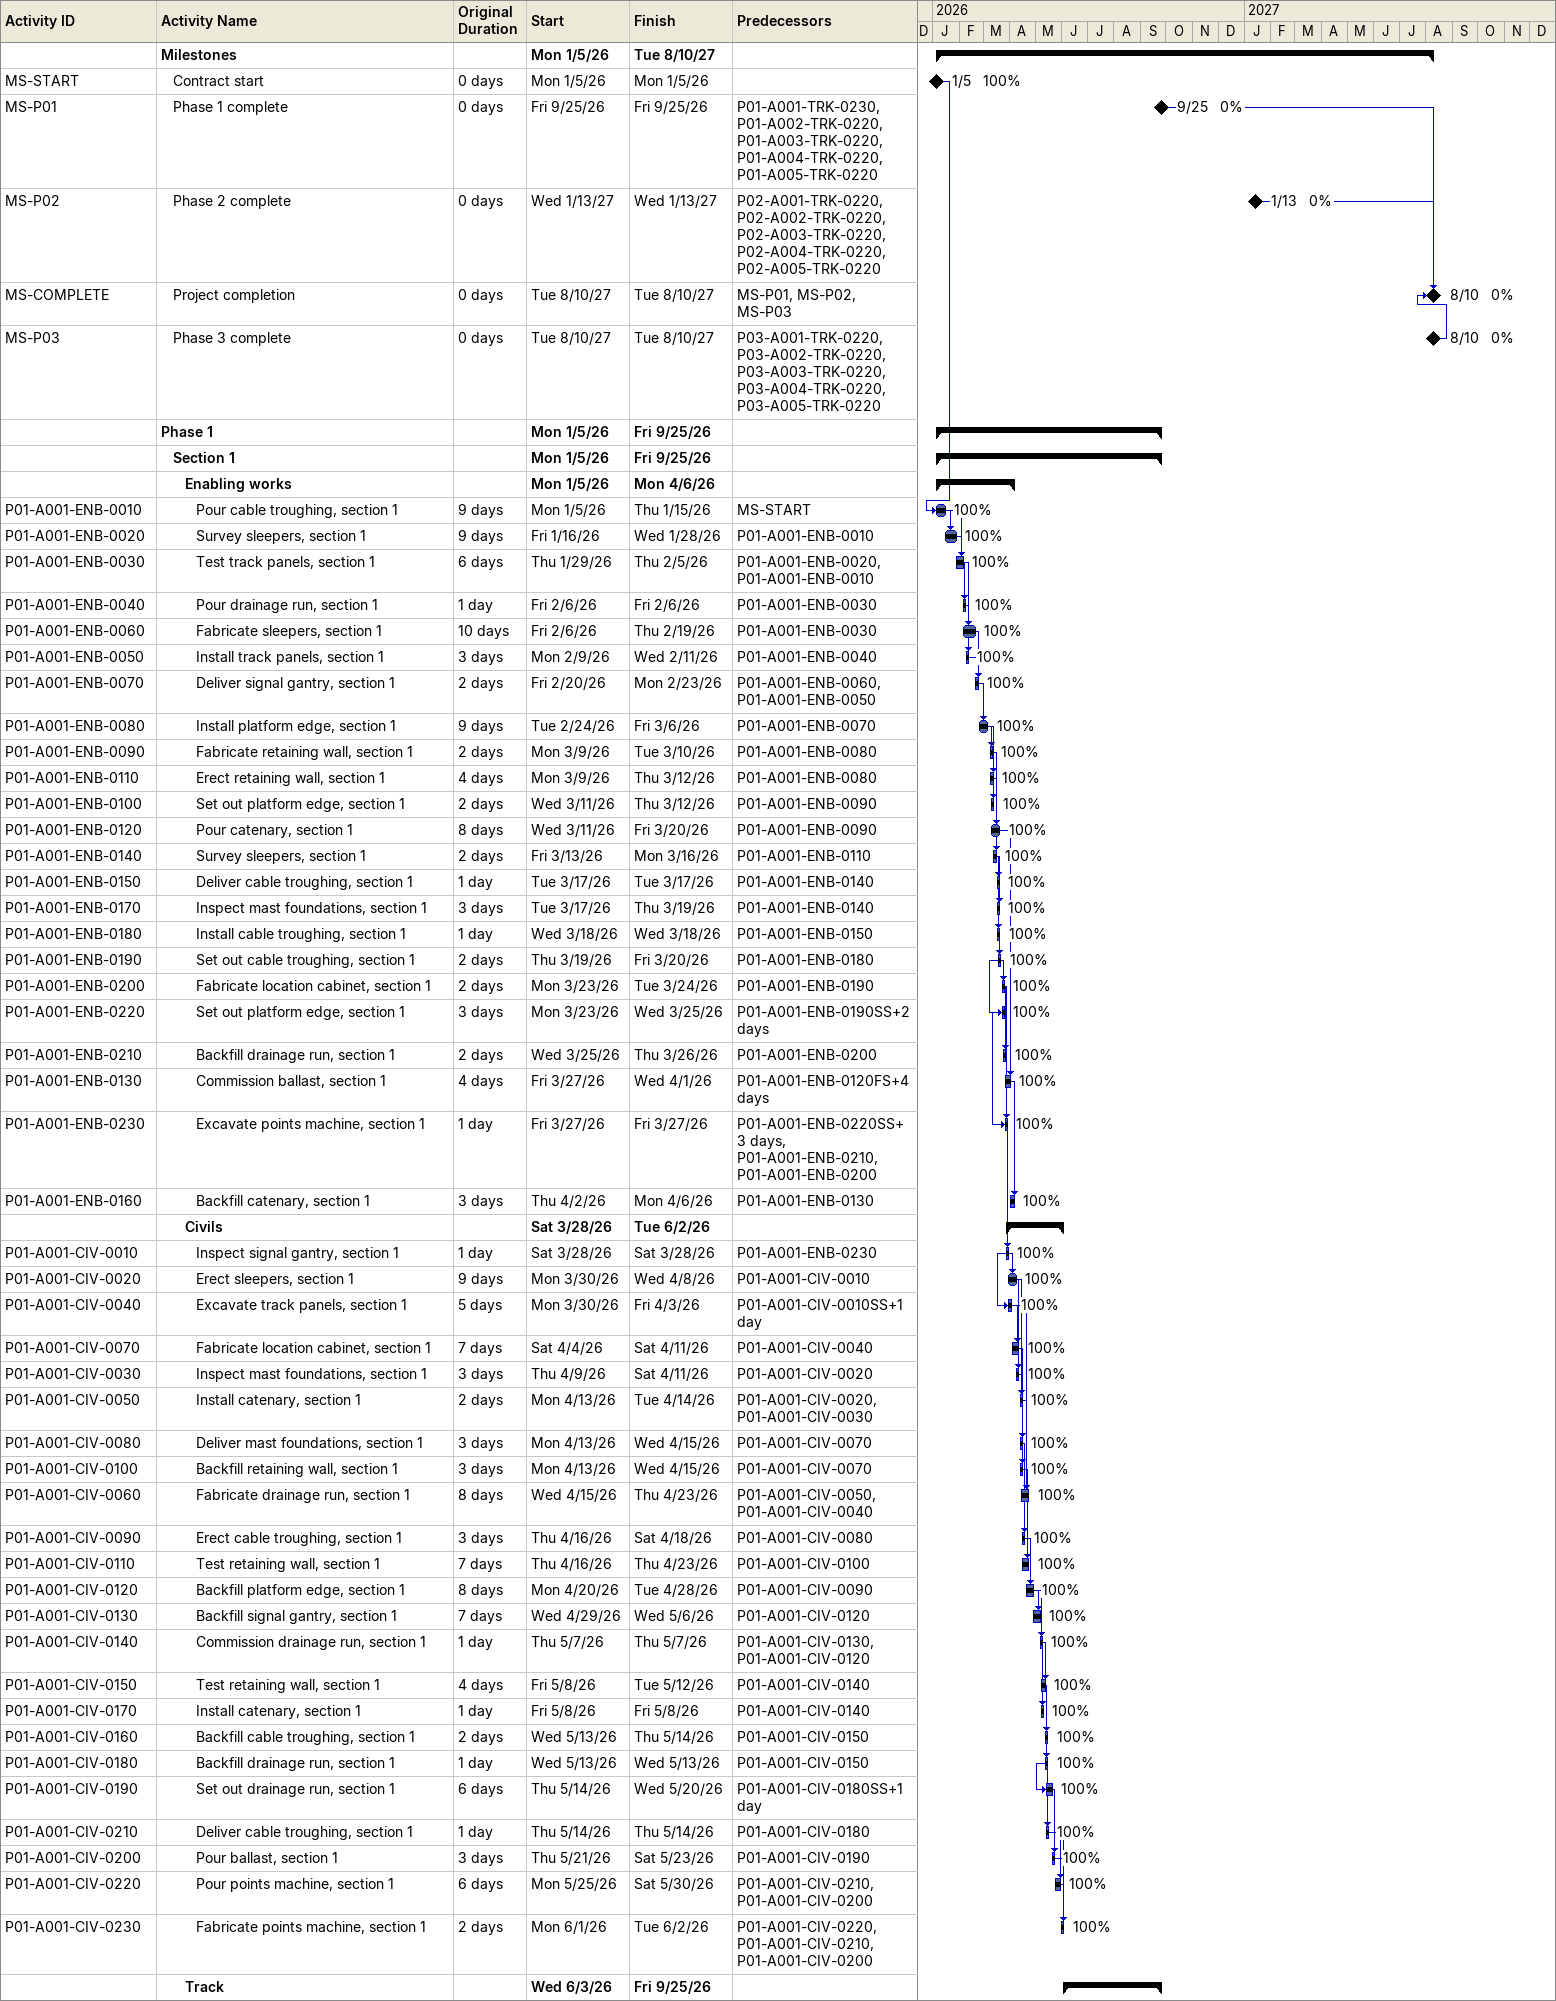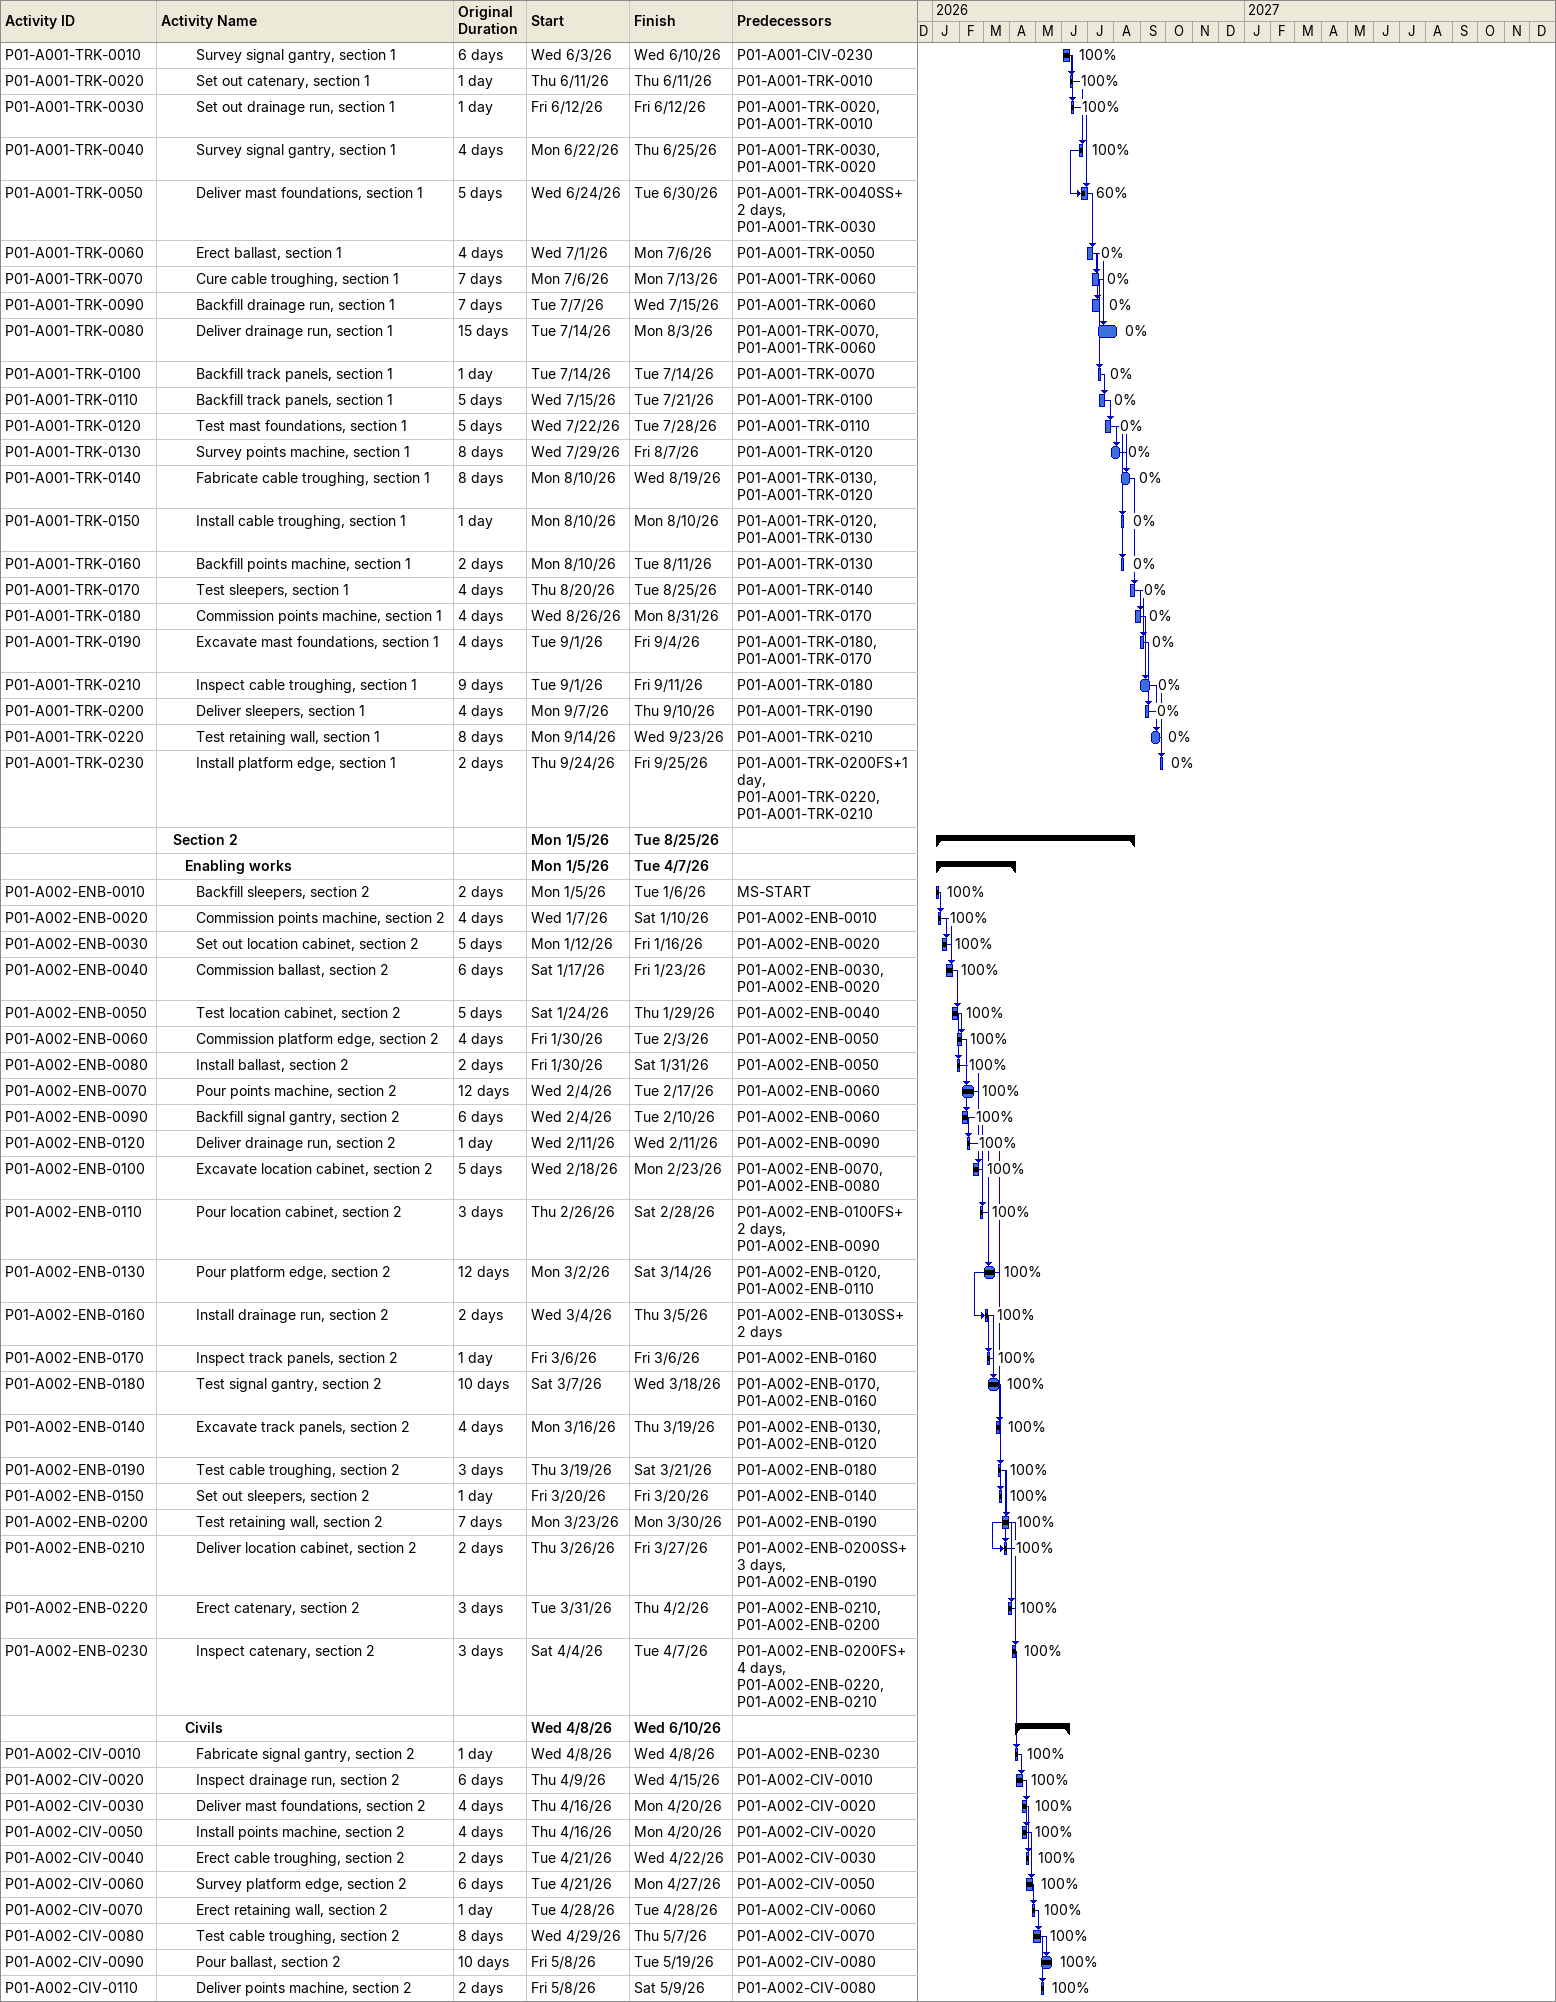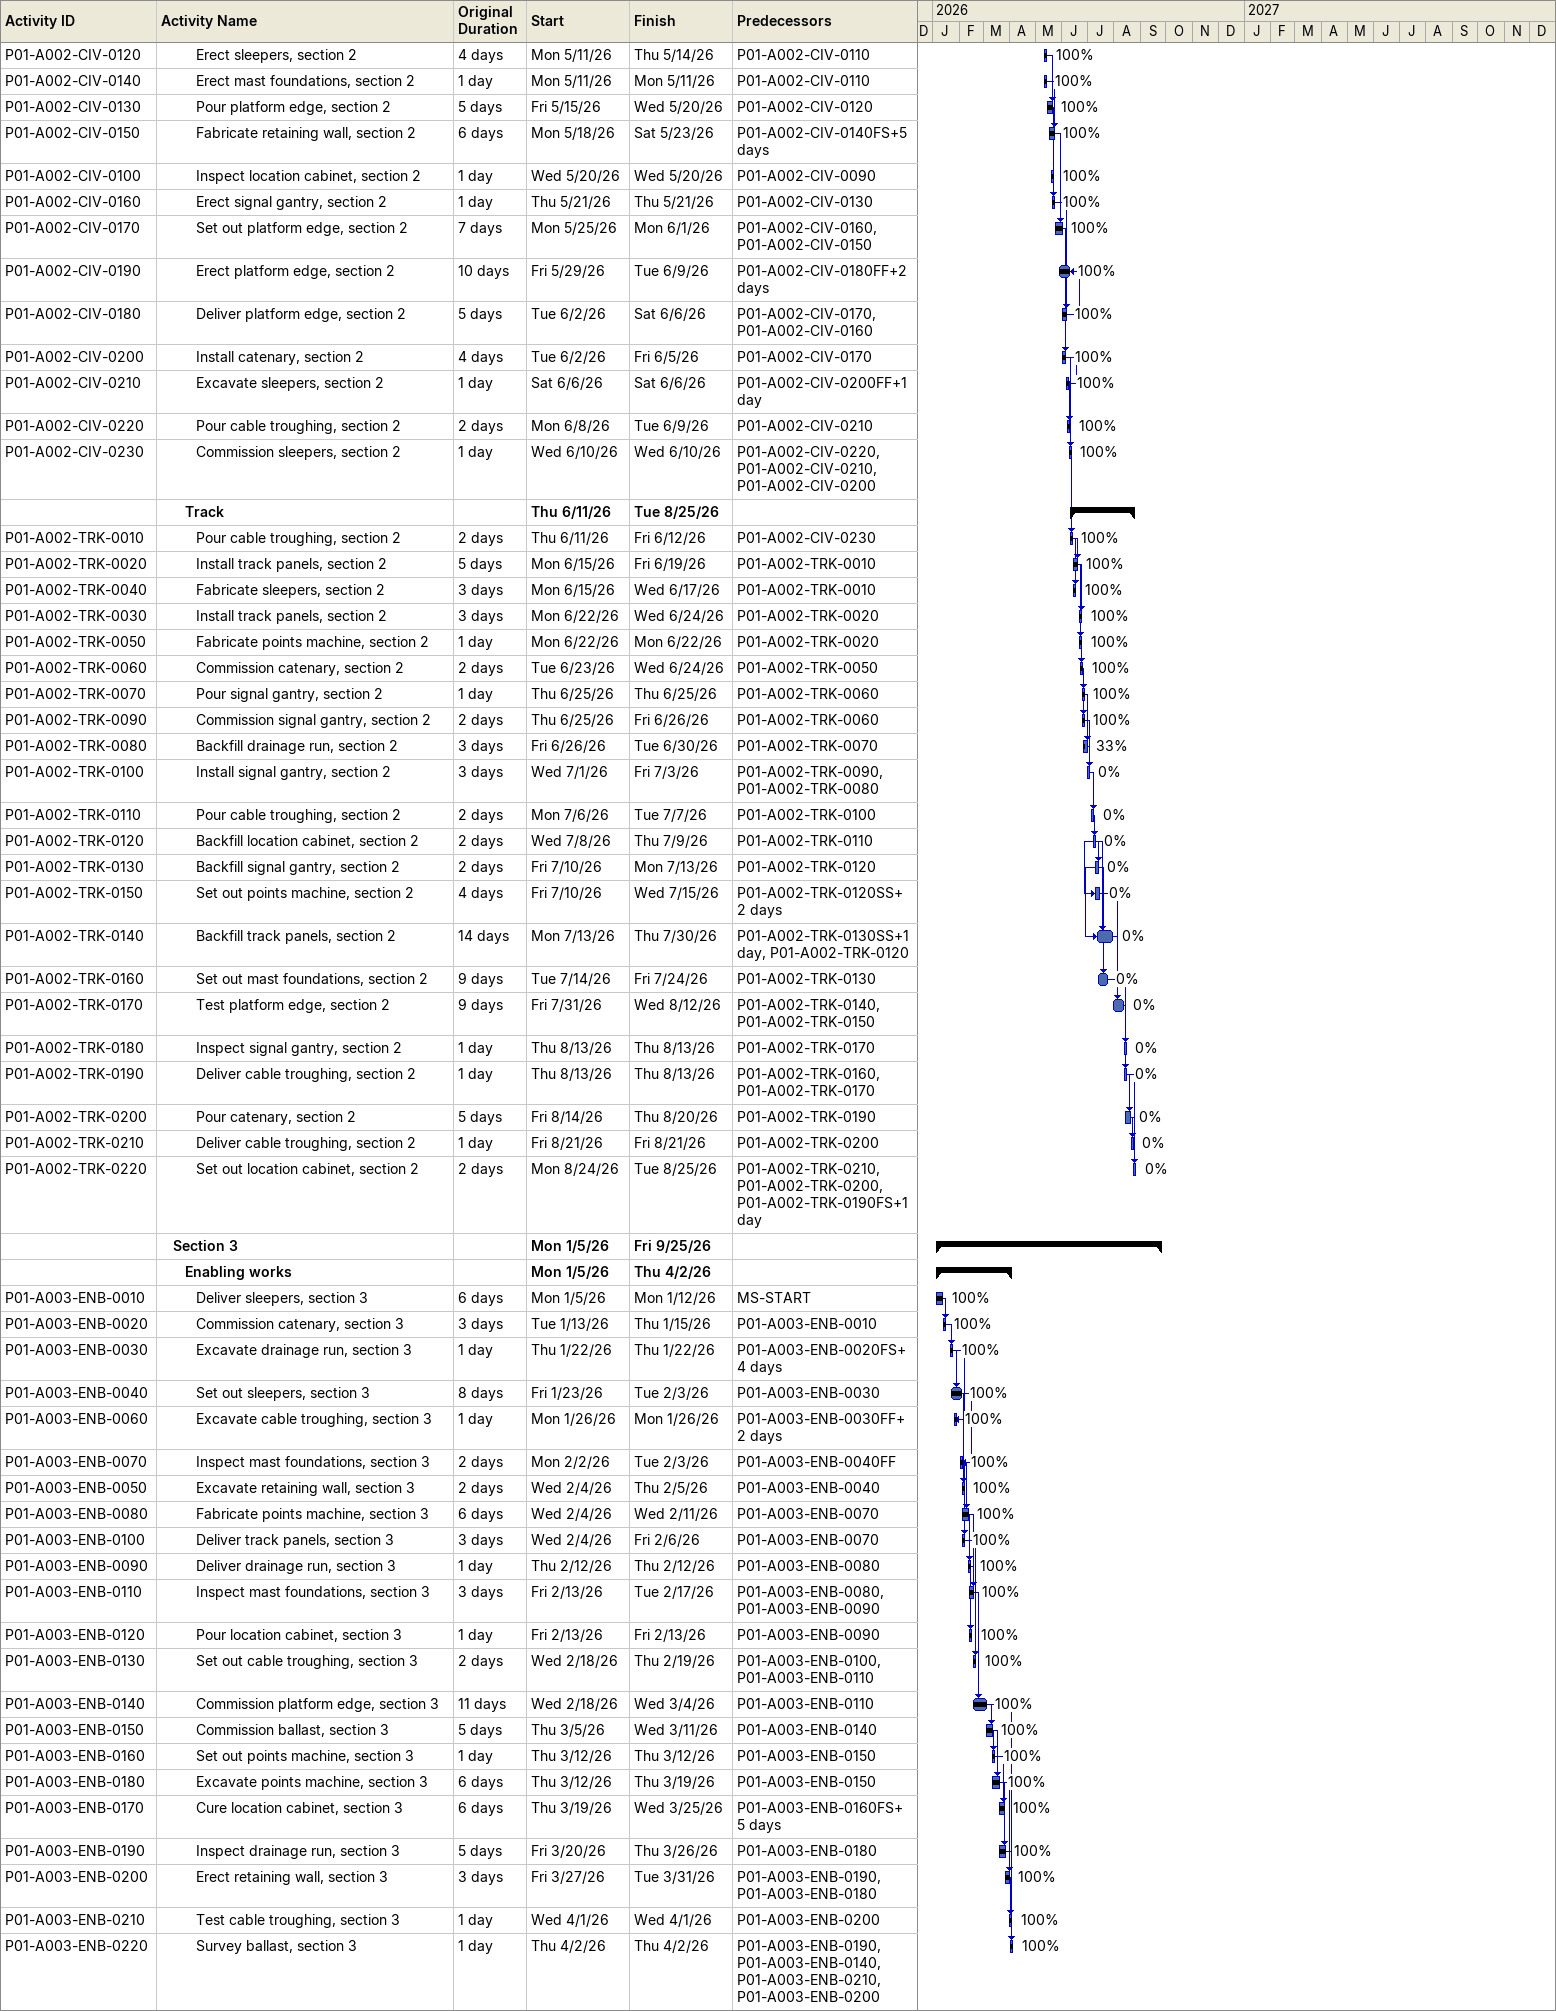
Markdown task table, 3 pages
| ID | Level | Task | Original duration | Start | Finish | Predecessors | % complete |
|---|---|---|---|---|---|---|---|
|  | 1 | **Milestones** |  | 2026-01-05 | 2027-08-10 |  |  |
| MS-START | 2 | Contract start | 0d | 2026-01-05 | 2026-01-05 |  | 100 |
| MS-P01 | 2 | Phase 1 complete | 0d | 2026-09-25 | 2026-09-25 | P01-A001-TRK-0230, P01-A002-TRK-0220, P01-A003-TRK-0220, P01-A004-TRK-0220, P01-A005-TRK-0220 | 0 |
| MS-P02 | 2 | Phase 2 complete | 0d | 2027-01-13 | 2027-01-13 | P02-A001-TRK-0220, P02-A002-TRK-0220, P02-A003-TRK-0220, P02-A004-TRK-0220, P02-A005-TRK-0220 | 0 |
| MS-COMPLETE | 2 | Project completion | 0d | 2027-08-10 | 2027-08-10 | MS-P01, MS-P02, MS-P03 | 0 |
| MS-P03 | 2 | Phase 3 complete | 0d | 2027-08-10 | 2027-08-10 | P03-A001-TRK-0220, P03-A002-TRK-0220, P03-A003-TRK-0220, P03-A004-TRK-0220, P03-A005-TRK-0220 | 0 |
|  | 1 | **Phase 1** |  | 2026-01-05 | 2026-09-25 |  |  |
|  | 2 | **Section 1** |  | 2026-01-05 | 2026-09-25 |  |  |
|  | 3 | **Enabling works** |  | 2026-01-05 | 2026-04-06 |  |  |
| P01-A001-ENB-0010 | 4 | Pour cable troughing, section 1 | 9d | 2026-01-05 | 2026-01-15 | MS-START | 100 |
| P01-A001-ENB-0020 | 4 | Survey sleepers, section 1 | 9d | 2026-01-16 | 2026-01-28 | P01-A001-ENB-0010 | 100 |
| P01-A001-ENB-0030 | 4 | Test track panels, section 1 | 6d | 2026-01-29 | 2026-02-05 | P01-A001-ENB-0020, P01-A001-ENB-0010 | 100 |
| P01-A001-ENB-0040 | 4 | Pour drainage run, section 1 | 1d | 2026-02-06 | 2026-02-06 | P01-A001-ENB-0030 | 100 |
| P01-A001-ENB-0060 | 4 | Fabricate sleepers, section 1 | 10d | 2026-02-06 | 2026-02-19 | P01-A001-ENB-0030 | 100 |
| P01-A001-ENB-0050 | 4 | Install track panels, section 1 | 3d | 2026-02-09 | 2026-02-11 | P01-A001-ENB-0040 | 100 |
| P01-A001-ENB-0070 | 4 | Deliver signal gantry, section 1 | 2d | 2026-02-20 | 2026-02-23 | P01-A001-ENB-0060, P01-A001-ENB-0050 | 100 |
| P01-A001-ENB-0080 | 4 | Install platform edge, section 1 | 9d | 2026-02-24 | 2026-03-06 | P01-A001-ENB-0070 | 100 |
| P01-A001-ENB-0090 | 4 | Fabricate retaining wall, section 1 | 2d | 2026-03-09 | 2026-03-10 | P01-A001-ENB-0080 | 100 |
| P01-A001-ENB-0110 | 4 | Erect retaining wall, section 1 | 4d | 2026-03-09 | 2026-03-12 | P01-A001-ENB-0080 | 100 |
| P01-A001-ENB-0100 | 4 | Set out platform edge, section 1 | 2d | 2026-03-11 | 2026-03-12 | P01-A001-ENB-0090 | 100 |
| P01-A001-ENB-0120 | 4 | Pour catenary, section 1 | 8d | 2026-03-11 | 2026-03-20 | P01-A001-ENB-0090 | 100 |
| P01-A001-ENB-0140 | 4 | Survey sleepers, section 1 | 2d | 2026-03-13 | 2026-03-16 | P01-A001-ENB-0110 | 100 |
| P01-A001-ENB-0150 | 4 | Deliver cable troughing, section 1 | 1d | 2026-03-17 | 2026-03-17 | P01-A001-ENB-0140 | 100 |
| P01-A001-ENB-0170 | 4 | Inspect mast foundations, section 1 | 3d | 2026-03-17 | 2026-03-19 | P01-A001-ENB-0140 | 100 |
| P01-A001-ENB-0180 | 4 | Install cable troughing, section 1 | 1d | 2026-03-18 | 2026-03-18 | P01-A001-ENB-0150 | 100 |
| P01-A001-ENB-0190 | 4 | Set out cable troughing, section 1 | 2d | 2026-03-19 | 2026-03-20 | P01-A001-ENB-0180 | 100 |
| P01-A001-ENB-0200 | 4 | Fabricate location cabinet, section 1 | 2d | 2026-03-23 | 2026-03-24 | P01-A001-ENB-0190 | 100 |
| P01-A001-ENB-0220 | 4 | Set out platform edge, section 1 | 3d | 2026-03-23 | 2026-03-25 | P01-A001-ENB-0190SS+2d | 100 |
| P01-A001-ENB-0210 | 4 | Backfill drainage run, section 1 | 2d | 2026-03-25 | 2026-03-26 | P01-A001-ENB-0200 | 100 |
| P01-A001-ENB-0130 | 4 | Commission ballast, section 1 | 4d | 2026-03-27 | 2026-04-01 | P01-A001-ENB-0120FS+4d | 100 |
| P01-A001-ENB-0230 | 4 | Excavate points machine, section 1 | 1d | 2026-03-27 | 2026-03-27 | P01-A001-ENB-0220SS+3d, P01-A001-ENB-0210, P01-A001-ENB-0200 | 100 |
| P01-A001-ENB-0160 | 4 | Backfill catenary, section 1 | 3d | 2026-04-02 | 2026-04-06 | P01-A001-ENB-0130 | 100 |
|  | 3 | **Civils** |  | 2026-03-28 | 2026-06-02 |  |  |
| P01-A001-CIV-0010 | 4 | Inspect signal gantry, section 1 | 1d | 2026-03-28 | 2026-03-28 | P01-A001-ENB-0230 | 100 |
| P01-A001-CIV-0020 | 4 | Erect sleepers, section 1 | 9d | 2026-03-30 | 2026-04-08 | P01-A001-CIV-0010 | 100 |
| P01-A001-CIV-0040 | 4 | Excavate track panels, section 1 | 5d | 2026-03-30 | 2026-04-03 | P01-A001-CIV-0010SS+1d | 100 |
| P01-A001-CIV-0070 | 4 | Fabricate location cabinet, section 1 | 7d | 2026-04-04 | 2026-04-11 | P01-A001-CIV-0040 | 100 |
| P01-A001-CIV-0030 | 4 | Inspect mast foundations, section 1 | 3d | 2026-04-09 | 2026-04-11 | P01-A001-CIV-0020 | 100 |
| P01-A001-CIV-0050 | 4 | Install catenary, section 1 | 2d | 2026-04-13 | 2026-04-14 | P01-A001-CIV-0020, P01-A001-CIV-0030 | 100 |
| P01-A001-CIV-0080 | 4 | Deliver mast foundations, section 1 | 3d | 2026-04-13 | 2026-04-15 | P01-A001-CIV-0070 | 100 |
| P01-A001-CIV-0100 | 4 | Backfill retaining wall, section 1 | 3d | 2026-04-13 | 2026-04-15 | P01-A001-CIV-0070 | 100 |
| P01-A001-CIV-0060 | 4 | Fabricate drainage run, section 1 | 8d | 2026-04-15 | 2026-04-23 | P01-A001-CIV-0050, P01-A001-CIV-0040 | 100 |
| P01-A001-CIV-0090 | 4 | Erect cable troughing, section 1 | 3d | 2026-04-16 | 2026-04-18 | P01-A001-CIV-0080 | 100 |
| P01-A001-CIV-0110 | 4 | Test retaining wall, section 1 | 7d | 2026-04-16 | 2026-04-23 | P01-A001-CIV-0100 | 100 |
| P01-A001-CIV-0120 | 4 | Backfill platform edge, section 1 | 8d | 2026-04-20 | 2026-04-28 | P01-A001-CIV-0090 | 100 |
| P01-A001-CIV-0130 | 4 | Backfill signal gantry, section 1 | 7d | 2026-04-29 | 2026-05-06 | P01-A001-CIV-0120 | 100 |
| P01-A001-CIV-0140 | 4 | Commission drainage run, section 1 | 1d | 2026-05-07 | 2026-05-07 | P01-A001-CIV-0130, P01-A001-CIV-0120 | 100 |
| P01-A001-CIV-0150 | 4 | Test retaining wall, section 1 | 4d | 2026-05-08 | 2026-05-12 | P01-A001-CIV-0140 | 100 |
| P01-A001-CIV-0170 | 4 | Install catenary, section 1 | 1d | 2026-05-08 | 2026-05-08 | P01-A001-CIV-0140 | 100 |
| P01-A001-CIV-0160 | 4 | Backfill cable troughing, section 1 | 2d | 2026-05-13 | 2026-05-14 | P01-A001-CIV-0150 | 100 |
| P01-A001-CIV-0180 | 4 | Backfill drainage run, section 1 | 1d | 2026-05-13 | 2026-05-13 | P01-A001-CIV-0150 | 100 |
| P01-A001-CIV-0190 | 4 | Set out drainage run, section 1 | 6d | 2026-05-14 | 2026-05-20 | P01-A001-CIV-0180SS+1d | 100 |
| P01-A001-CIV-0210 | 4 | Deliver cable troughing, section 1 | 1d | 2026-05-14 | 2026-05-14 | P01-A001-CIV-0180 | 100 |
| P01-A001-CIV-0200 | 4 | Pour ballast, section 1 | 3d | 2026-05-21 | 2026-05-23 | P01-A001-CIV-0190 | 100 |
| P01-A001-CIV-0220 | 4 | Pour points machine, section 1 | 6d | 2026-05-25 | 2026-05-30 | P01-A001-CIV-0210, P01-A001-CIV-0200 | 100 |
| P01-A001-CIV-0230 | 4 | Fabricate points machine, section 1 | 2d | 2026-06-01 | 2026-06-02 | P01-A001-CIV-0220, P01-A001-CIV-0210, P01-A001-CIV-0200 | 100 |
|  | 3 | **Track** |  | 2026-06-03 | 2026-09-25 |  |  |
| P01-A001-TRK-0010 | 4 | Survey signal gantry, section 1 | 6d | 2026-06-03 | 2026-06-10 | P01-A001-CIV-0230 | 100 |
| P01-A001-TRK-0020 | 4 | Set out catenary, section 1 | 1d | 2026-06-11 | 2026-06-11 | P01-A001-TRK-0010 | 100 |
| P01-A001-TRK-0030 | 4 | Set out drainage run, section 1 | 1d | 2026-06-12 | 2026-06-12 | P01-A001-TRK-0020, P01-A001-TRK-0010 | 100 |
| P01-A001-TRK-0040 | 4 | Survey signal gantry, section 1 | 4d | 2026-06-22 | 2026-06-25 | P01-A001-TRK-0030, P01-A001-TRK-0020 | 100 |
| P01-A001-TRK-0050 | 4 | Deliver mast foundations, section 1 | 5d | 2026-06-24 | 2026-06-30 | P01-A001-TRK-0040SS+2d, P01-A001-TRK-0030 | 60 |
| P01-A001-TRK-0060 | 4 | Erect ballast, section 1 | 4d | 2026-07-01 | 2026-07-06 | P01-A001-TRK-0050 | 0 |
| P01-A001-TRK-0070 | 4 | Cure cable troughing, section 1 | 7d | 2026-07-06 | 2026-07-13 | P01-A001-TRK-0060 | 0 |
| P01-A001-TRK-0090 | 4 | Backfill drainage run, section 1 | 7d | 2026-07-07 | 2026-07-15 | P01-A001-TRK-0060 | 0 |
| P01-A001-TRK-0080 | 4 | Deliver drainage run, section 1 | 15d | 2026-07-14 | 2026-08-03 | P01-A001-TRK-0070, P01-A001-TRK-0060 | 0 |
| P01-A001-TRK-0100 | 4 | Backfill track panels, section 1 | 1d | 2026-07-14 | 2026-07-14 | P01-A001-TRK-0070 | 0 |
| P01-A001-TRK-0110 | 4 | Backfill track panels, section 1 | 5d | 2026-07-15 | 2026-07-21 | P01-A001-TRK-0100 | 0 |
| P01-A001-TRK-0120 | 4 | Test mast foundations, section 1 | 5d | 2026-07-22 | 2026-07-28 | P01-A001-TRK-0110 | 0 |
| P01-A001-TRK-0130 | 4 | Survey points machine, section 1 | 8d | 2026-07-29 | 2026-08-07 | P01-A001-TRK-0120 | 0 |
| P01-A001-TRK-0140 | 4 | Fabricate cable troughing, section 1 | 8d | 2026-08-10 | 2026-08-19 | P01-A001-TRK-0130, P01-A001-TRK-0120 | 0 |
| P01-A001-TRK-0150 | 4 | Install cable troughing, section 1 | 1d | 2026-08-10 | 2026-08-10 | P01-A001-TRK-0120, P01-A001-TRK-0130 | 0 |
| P01-A001-TRK-0160 | 4 | Backfill points machine, section 1 | 2d | 2026-08-10 | 2026-08-11 | P01-A001-TRK-0130 | 0 |
| P01-A001-TRK-0170 | 4 | Test sleepers, section 1 | 4d | 2026-08-20 | 2026-08-25 | P01-A001-TRK-0140 | 0 |
| P01-A001-TRK-0180 | 4 | Commission points machine, section 1 | 4d | 2026-08-26 | 2026-08-31 | P01-A001-TRK-0170 | 0 |
| P01-A001-TRK-0190 | 4 | Excavate mast foundations, section 1 | 4d | 2026-09-01 | 2026-09-04 | P01-A001-TRK-0180, P01-A001-TRK-0170 | 0 |
| P01-A001-TRK-0210 | 4 | Inspect cable troughing, section 1 | 9d | 2026-09-01 | 2026-09-11 | P01-A001-TRK-0180 | 0 |
| P01-A001-TRK-0200 | 4 | Deliver sleepers, section 1 | 4d | 2026-09-07 | 2026-09-10 | P01-A001-TRK-0190 | 0 |
| P01-A001-TRK-0220 | 4 | Test retaining wall, section 1 | 8d | 2026-09-14 | 2026-09-23 | P01-A001-TRK-0210 | 0 |
| P01-A001-TRK-0230 | 4 | Install platform edge, section 1 | 2d | 2026-09-24 | 2026-09-25 | P01-A001-TRK-0200FS+1d, P01-A001-TRK-0220, P01-A001-TRK-0210 | 0 |
|  | 2 | **Section 2** |  | 2026-01-05 | 2026-08-25 |  |  |
|  | 3 | **Enabling works** |  | 2026-01-05 | 2026-04-07 |  |  |
| P01-A002-ENB-0010 | 4 | Backfill sleepers, section 2 | 2d | 2026-01-05 | 2026-01-06 | MS-START | 100 |
| P01-A002-ENB-0020 | 4 | Commission points machine, section 2 | 4d | 2026-01-07 | 2026-01-10 | P01-A002-ENB-0010 | 100 |
| P01-A002-ENB-0030 | 4 | Set out location cabinet, section 2 | 5d | 2026-01-12 | 2026-01-16 | P01-A002-ENB-0020 | 100 |
| P01-A002-ENB-0040 | 4 | Commission ballast, section 2 | 6d | 2026-01-17 | 2026-01-23 | P01-A002-ENB-0030, P01-A002-ENB-0020 | 100 |
| P01-A002-ENB-0050 | 4 | Test location cabinet, section 2 | 5d | 2026-01-24 | 2026-01-29 | P01-A002-ENB-0040 | 100 |
| P01-A002-ENB-0060 | 4 | Commission platform edge, section 2 | 4d | 2026-01-30 | 2026-02-03 | P01-A002-ENB-0050 | 100 |
| P01-A002-ENB-0080 | 4 | Install ballast, section 2 | 2d | 2026-01-30 | 2026-01-31 | P01-A002-ENB-0050 | 100 |
| P01-A002-ENB-0070 | 4 | Pour points machine, section 2 | 12d | 2026-02-04 | 2026-02-17 | P01-A002-ENB-0060 | 100 |
| P01-A002-ENB-0090 | 4 | Backfill signal gantry, section 2 | 6d | 2026-02-04 | 2026-02-10 | P01-A002-ENB-0060 | 100 |
| P01-A002-ENB-0120 | 4 | Deliver drainage run, section 2 | 1d | 2026-02-11 | 2026-02-11 | P01-A002-ENB-0090 | 100 |
| P01-A002-ENB-0100 | 4 | Excavate location cabinet, section 2 | 5d | 2026-02-18 | 2026-02-23 | P01-A002-ENB-0070, P01-A002-ENB-0080 | 100 |
| P01-A002-ENB-0110 | 4 | Pour location cabinet, section 2 | 3d | 2026-02-26 | 2026-02-28 | P01-A002-ENB-0100FS+2d, P01-A002-ENB-0090 | 100 |
| P01-A002-ENB-0130 | 4 | Pour platform edge, section 2 | 12d | 2026-03-02 | 2026-03-14 | P01-A002-ENB-0120, P01-A002-ENB-0110 | 100 |
| P01-A002-ENB-0160 | 4 | Install drainage run, section 2 | 2d | 2026-03-04 | 2026-03-05 | P01-A002-ENB-0130SS+2d | 100 |
| P01-A002-ENB-0170 | 4 | Inspect track panels, section 2 | 1d | 2026-03-06 | 2026-03-06 | P01-A002-ENB-0160 | 100 |
| P01-A002-ENB-0180 | 4 | Test signal gantry, section 2 | 10d | 2026-03-07 | 2026-03-18 | P01-A002-ENB-0170, P01-A002-ENB-0160 | 100 |
| P01-A002-ENB-0140 | 4 | Excavate track panels, section 2 | 4d | 2026-03-16 | 2026-03-19 | P01-A002-ENB-0130, P01-A002-ENB-0120 | 100 |
| P01-A002-ENB-0190 | 4 | Test cable troughing, section 2 | 3d | 2026-03-19 | 2026-03-21 | P01-A002-ENB-0180 | 100 |
| P01-A002-ENB-0150 | 4 | Set out sleepers, section 2 | 1d | 2026-03-20 | 2026-03-20 | P01-A002-ENB-0140 | 100 |
| P01-A002-ENB-0200 | 4 | Test retaining wall, section 2 | 7d | 2026-03-23 | 2026-03-30 | P01-A002-ENB-0190 | 100 |
| P01-A002-ENB-0210 | 4 | Deliver location cabinet, section 2 | 2d | 2026-03-26 | 2026-03-27 | P01-A002-ENB-0200SS+3d, P01-A002-ENB-0190 | 100 |
| P01-A002-ENB-0220 | 4 | Erect catenary, section 2 | 3d | 2026-03-31 | 2026-04-02 | P01-A002-ENB-0210, P01-A002-ENB-0200 | 100 |
| P01-A002-ENB-0230 | 4 | Inspect catenary, section 2 | 3d | 2026-04-04 | 2026-04-07 | P01-A002-ENB-0200FS+4d, P01-A002-ENB-0220, P01-A002-ENB-0210 | 100 |
|  | 3 | **Civils** |  | 2026-04-08 | 2026-06-10 |  |  |
| P01-A002-CIV-0010 | 4 | Fabricate signal gantry, section 2 | 1d | 2026-04-08 | 2026-04-08 | P01-A002-ENB-0230 | 100 |
| P01-A002-CIV-0020 | 4 | Inspect drainage run, section 2 | 6d | 2026-04-09 | 2026-04-15 | P01-A002-CIV-0010 | 100 |
| P01-A002-CIV-0030 | 4 | Deliver mast foundations, section 2 | 4d | 2026-04-16 | 2026-04-20 | P01-A002-CIV-0020 | 100 |
| P01-A002-CIV-0050 | 4 | Install points machine, section 2 | 4d | 2026-04-16 | 2026-04-20 | P01-A002-CIV-0020 | 100 |
| P01-A002-CIV-0040 | 4 | Erect cable troughing, section 2 | 2d | 2026-04-21 | 2026-04-22 | P01-A002-CIV-0030 | 100 |
| P01-A002-CIV-0060 | 4 | Survey platform edge, section 2 | 6d | 2026-04-21 | 2026-04-27 | P01-A002-CIV-0050 | 100 |
| P01-A002-CIV-0070 | 4 | Erect retaining wall, section 2 | 1d | 2026-04-28 | 2026-04-28 | P01-A002-CIV-0060 | 100 |
| P01-A002-CIV-0080 | 4 | Test cable troughing, section 2 | 8d | 2026-04-29 | 2026-05-07 | P01-A002-CIV-0070 | 100 |
| P01-A002-CIV-0090 | 4 | Pour ballast, section 2 | 10d | 2026-05-08 | 2026-05-19 | P01-A002-CIV-0080 | 100 |
| P01-A002-CIV-0110 | 4 | Deliver points machine, section 2 | 2d | 2026-05-08 | 2026-05-09 | P01-A002-CIV-0080 | 100 |
| P01-A002-CIV-0120 | 4 | Erect sleepers, section 2 | 4d | 2026-05-11 | 2026-05-14 | P01-A002-CIV-0110 | 100 |
| P01-A002-CIV-0140 | 4 | Erect mast foundations, section 2 | 1d | 2026-05-11 | 2026-05-11 | P01-A002-CIV-0110 | 100 |
| P01-A002-CIV-0130 | 4 | Pour platform edge, section 2 | 5d | 2026-05-15 | 2026-05-20 | P01-A002-CIV-0120 | 100 |
| P01-A002-CIV-0150 | 4 | Fabricate retaining wall, section 2 | 6d | 2026-05-18 | 2026-05-23 | P01-A002-CIV-0140FS+5d | 100 |
| P01-A002-CIV-0100 | 4 | Inspect location cabinet, section 2 | 1d | 2026-05-20 | 2026-05-20 | P01-A002-CIV-0090 | 100 |
| P01-A002-CIV-0160 | 4 | Erect signal gantry, section 2 | 1d | 2026-05-21 | 2026-05-21 | P01-A002-CIV-0130 | 100 |
| P01-A002-CIV-0170 | 4 | Set out platform edge, section 2 | 7d | 2026-05-25 | 2026-06-01 | P01-A002-CIV-0160, P01-A002-CIV-0150 | 100 |
| P01-A002-CIV-0190 | 4 | Erect platform edge, section 2 | 10d | 2026-05-29 | 2026-06-09 | P01-A002-CIV-0180FF+2d | 100 |
| P01-A002-CIV-0180 | 4 | Deliver platform edge, section 2 | 5d | 2026-06-02 | 2026-06-06 | P01-A002-CIV-0170, P01-A002-CIV-0160 | 100 |
| P01-A002-CIV-0200 | 4 | Install catenary, section 2 | 4d | 2026-06-02 | 2026-06-05 | P01-A002-CIV-0170 | 100 |
| P01-A002-CIV-0210 | 4 | Excavate sleepers, section 2 | 1d | 2026-06-06 | 2026-06-06 | P01-A002-CIV-0200FF+1d | 100 |
| P01-A002-CIV-0220 | 4 | Pour cable troughing, section 2 | 2d | 2026-06-08 | 2026-06-09 | P01-A002-CIV-0210 | 100 |
| P01-A002-CIV-0230 | 4 | Commission sleepers, section 2 | 1d | 2026-06-10 | 2026-06-10 | P01-A002-CIV-0220, P01-A002-CIV-0210, P01-A002-CIV-0200 | 100 |
|  | 3 | **Track** |  | 2026-06-11 | 2026-08-25 |  |  |
| P01-A002-TRK-0010 | 4 | Pour cable troughing, section 2 | 2d | 2026-06-11 | 2026-06-12 | P01-A002-CIV-0230 | 100 |
| P01-A002-TRK-0020 | 4 | Install track panels, section 2 | 5d | 2026-06-15 | 2026-06-19 | P01-A002-TRK-0010 | 100 |
| P01-A002-TRK-0040 | 4 | Fabricate sleepers, section 2 | 3d | 2026-06-15 | 2026-06-17 | P01-A002-TRK-0010 | 100 |
| P01-A002-TRK-0030 | 4 | Install track panels, section 2 | 3d | 2026-06-22 | 2026-06-24 | P01-A002-TRK-0020 | 100 |
| P01-A002-TRK-0050 | 4 | Fabricate points machine, section 2 | 1d | 2026-06-22 | 2026-06-22 | P01-A002-TRK-0020 | 100 |
| P01-A002-TRK-0060 | 4 | Commission catenary, section 2 | 2d | 2026-06-23 | 2026-06-24 | P01-A002-TRK-0050 | 100 |
| P01-A002-TRK-0070 | 4 | Pour signal gantry, section 2 | 1d | 2026-06-25 | 2026-06-25 | P01-A002-TRK-0060 | 100 |
| P01-A002-TRK-0090 | 4 | Commission signal gantry, section 2 | 2d | 2026-06-25 | 2026-06-26 | P01-A002-TRK-0060 | 100 |
| P01-A002-TRK-0080 | 4 | Backfill drainage run, section 2 | 3d | 2026-06-26 | 2026-06-30 | P01-A002-TRK-0070 | 33 |
| P01-A002-TRK-0100 | 4 | Install signal gantry, section 2 | 3d | 2026-07-01 | 2026-07-03 | P01-A002-TRK-0090, P01-A002-TRK-0080 | 0 |
| P01-A002-TRK-0110 | 4 | Pour cable troughing, section 2 | 2d | 2026-07-06 | 2026-07-07 | P01-A002-TRK-0100 | 0 |
| P01-A002-TRK-0120 | 4 | Backfill location cabinet, section 2 | 2d | 2026-07-08 | 2026-07-09 | P01-A002-TRK-0110 | 0 |
| P01-A002-TRK-0130 | 4 | Backfill signal gantry, section 2 | 2d | 2026-07-10 | 2026-07-13 | P01-A002-TRK-0120 | 0 |
| P01-A002-TRK-0150 | 4 | Set out points machine, section 2 | 4d | 2026-07-10 | 2026-07-15 | P01-A002-TRK-0120SS+2d | 0 |
| P01-A002-TRK-0140 | 4 | Backfill track panels, section 2 | 14d | 2026-07-13 | 2026-07-30 | P01-A002-TRK-0130SS+1d, P01-A002-TRK-0120 | 0 |
| P01-A002-TRK-0160 | 4 | Set out mast foundations, section 2 | 9d | 2026-07-14 | 2026-07-24 | P01-A002-TRK-0130 | 0 |
| P01-A002-TRK-0170 | 4 | Test platform edge, section 2 | 9d | 2026-07-31 | 2026-08-12 | P01-A002-TRK-0140, P01-A002-TRK-0150 | 0 |
| P01-A002-TRK-0180 | 4 | Inspect signal gantry, section 2 | 1d | 2026-08-13 | 2026-08-13 | P01-A002-TRK-0170 | 0 |
| P01-A002-TRK-0190 | 4 | Deliver cable troughing, section 2 | 1d | 2026-08-13 | 2026-08-13 | P01-A002-TRK-0160, P01-A002-TRK-0170 | 0 |
| P01-A002-TRK-0200 | 4 | Pour catenary, section 2 | 5d | 2026-08-14 | 2026-08-20 | P01-A002-TRK-0190 | 0 |
| P01-A002-TRK-0210 | 4 | Deliver cable troughing, section 2 | 1d | 2026-08-21 | 2026-08-21 | P01-A002-TRK-0200 | 0 |
| P01-A002-TRK-0220 | 4 | Set out location cabinet, section 2 | 2d | 2026-08-24 | 2026-08-25 | P01-A002-TRK-0210, P01-A002-TRK-0200, P01-A002-TRK-0190FS+1d | 0 |
|  | 2 | **Section 3** |  | 2026-01-05 | 2026-09-25 |  |  |
|  | 3 | **Enabling works** |  | 2026-01-05 | 2026-04-02 |  |  |
| P01-A003-ENB-0010 | 4 | Deliver sleepers, section 3 | 6d | 2026-01-05 | 2026-01-12 | MS-START | 100 |
| P01-A003-ENB-0020 | 4 | Commission catenary, section 3 | 3d | 2026-01-13 | 2026-01-15 | P01-A003-ENB-0010 | 100 |
| P01-A003-ENB-0030 | 4 | Excavate drainage run, section 3 | 1d | 2026-01-22 | 2026-01-22 | P01-A003-ENB-0020FS+4d | 100 |
| P01-A003-ENB-0040 | 4 | Set out sleepers, section 3 | 8d | 2026-01-23 | 2026-02-03 | P01-A003-ENB-0030 | 100 |
| P01-A003-ENB-0060 | 4 | Excavate cable troughing, section 3 | 1d | 2026-01-26 | 2026-01-26 | P01-A003-ENB-0030FF+2d | 100 |
| P01-A003-ENB-0070 | 4 | Inspect mast foundations, section 3 | 2d | 2026-02-02 | 2026-02-03 | P01-A003-ENB-0040FF | 100 |
| P01-A003-ENB-0050 | 4 | Excavate retaining wall, section 3 | 2d | 2026-02-04 | 2026-02-05 | P01-A003-ENB-0040 | 100 |
| P01-A003-ENB-0080 | 4 | Fabricate points machine, section 3 | 6d | 2026-02-04 | 2026-02-11 | P01-A003-ENB-0070 | 100 |
| P01-A003-ENB-0100 | 4 | Deliver track panels, section 3 | 3d | 2026-02-04 | 2026-02-06 | P01-A003-ENB-0070 | 100 |
| P01-A003-ENB-0090 | 4 | Deliver drainage run, section 3 | 1d | 2026-02-12 | 2026-02-12 | P01-A003-ENB-0080 | 100 |
| P01-A003-ENB-0110 | 4 | Inspect mast foundations, section 3 | 3d | 2026-02-13 | 2026-02-17 | P01-A003-ENB-0080, P01-A003-ENB-0090 | 100 |
| P01-A003-ENB-0120 | 4 | Pour location cabinet, section 3 | 1d | 2026-02-13 | 2026-02-13 | P01-A003-ENB-0090 | 100 |
| P01-A003-ENB-0130 | 4 | Set out cable troughing, section 3 | 2d | 2026-02-18 | 2026-02-19 | P01-A003-ENB-0100, P01-A003-ENB-0110 | 100 |
| P01-A003-ENB-0140 | 4 | Commission platform edge, section 3 | 11d | 2026-02-18 | 2026-03-04 | P01-A003-ENB-0110 | 100 |
| P01-A003-ENB-0150 | 4 | Commission ballast, section 3 | 5d | 2026-03-05 | 2026-03-11 | P01-A003-ENB-0140 | 100 |
| P01-A003-ENB-0160 | 4 | Set out points machine, section 3 | 1d | 2026-03-12 | 2026-03-12 | P01-A003-ENB-0150 | 100 |
| P01-A003-ENB-0180 | 4 | Excavate points machine, section 3 | 6d | 2026-03-12 | 2026-03-19 | P01-A003-ENB-0150 | 100 |
| P01-A003-ENB-0170 | 4 | Cure location cabinet, section 3 | 6d | 2026-03-19 | 2026-03-25 | P01-A003-ENB-0160FS+5d | 100 |
| P01-A003-ENB-0190 | 4 | Inspect drainage run, section 3 | 5d | 2026-03-20 | 2026-03-26 | P01-A003-ENB-0180 | 100 |
| P01-A003-ENB-0200 | 4 | Erect retaining wall, section 3 | 3d | 2026-03-27 | 2026-03-31 | P01-A003-ENB-0190, P01-A003-ENB-0180 | 100 |
| P01-A003-ENB-0210 | 4 | Test cable troughing, section 3 | 1d | 2026-04-01 | 2026-04-01 | P01-A003-ENB-0200 | 100 |
| P01-A003-ENB-0220 | 4 | Survey ballast, section 3 | 1d | 2026-04-02 | 2026-04-02 | P01-A003-ENB-0190, P01-A003-ENB-0140, P01-A003-ENB-0210, P01-A003-ENB-0200 | 100 |
